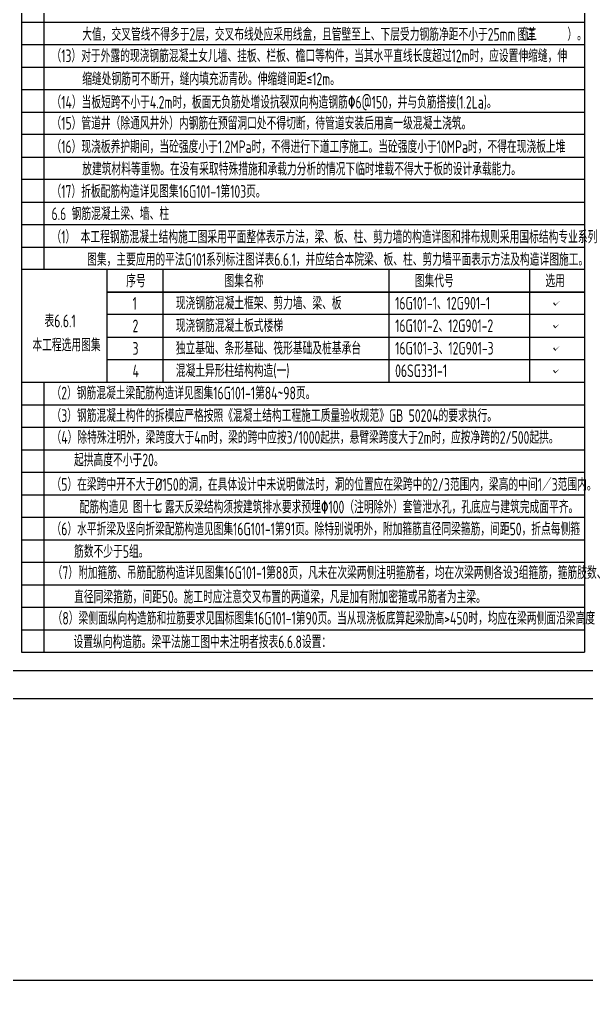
# Model space of a CAD drawing. Extents: x 9731685 to 18866768, y -962146 to 194094.
# Drawn here: x 9819430 to 9839580, y 114149 to 148839 of the extents above; entities that cross this region are included whole.
import ezdxf

# ---------------------------------------------------------------- set-up
doc = ezdxf.new("R2010")
doc.units = 0
doc.header["$LTSCALE"] = 1000
for name, color, linetype in [('BORDER', 7, 'CONTINUOUS'), ('TAB', 7, 'CONTINUOUS'), ('TEXT', 7, 'CONTINUOUS')]:
    doc.layers.add(name, color=color, linetype=linetype)
doc.styles.add('TSSD_Rein', font='Tssdeng.shx', dxfattribs={"width": 0.7, "bigfont": 'hztxt.shx'})

msp = doc.modelspace()

# ---------------------------------------------------------------- linework, layer by layer
at = {"layer": 'BORDER'}
for points in [[(9776604.8, 124693.7), (9776604.8, 184093.7), (9860704.8, 184093.7), (9860704.8, 124693.7)], [(9776604.8, 55293.7), (9776604.8, 114693.7), (9860704.8, 114693.7), (9860704.8, 55293.7)]]:
    msp.add_lwpolyline(points, close=True, dxfattribs=at)
at = {"layer": 'BORDER', "const_width": 50}
msp.add_lwpolyline([(9779104.8, 125693.7), (9779104.8, 183093.7), (9859704.8, 183093.7), (9859704.8, 125693.7)], close=True, dxfattribs=at)
at = {"layer": 'TAB'}
for p, q in [((9819504.8, 180748.7), (9819504.8, 126348.7)), ((9839504.8, 180748.7), (9839504.8, 126348.7)), ((9820304.8, 139948.7), (9820304.8, 164748.7)), ((9819504.8, 148748.7), (9839504.8, 148748.7)), ((9819504.8, 147948.7), (9839504.8, 147948.7)), ((9819504.8, 147148.7), (9839504.8, 147148.7)), ((9819504.8, 146348.7), (9839504.8, 146348.7)), ((9819504.8, 145548.7), (9839504.8, 145548.7)), ((9839504.8, 144748.7), (9819504.8, 144748.7)), ((9819504.8, 143948.7), (9839504.8, 143948.7)), ((9839504.8, 143148.7), (9819504.8, 143148.7)), ((9819504.8, 142348.7), (9839504.8, 142348.7)), ((9819504.8, 141548.7), (9839504.8, 141548.7)), ((9819504.8, 140748.7), (9839504.8, 140748.7)), ((9839504.8, 139948.7), (9819504.8, 139948.7)), ((9822540.1, 135948.7), (9822540.1, 139948.7)), ((9824540.1, 135948.7), (9824540.1, 139948.7)), ((9832564.5, 135948.7), (9832564.5, 139948.7)), ((9837564.5, 135948.7), (9837564.5, 139948.7)), ((9822540.1, 139148.7), (9839504.8, 139148.7)), ((9839504.8, 139148.7), (9822540.1, 139148.7)), ((9839504.8, 138348.7), (9822540.1, 138348.7)), ((9839504.8, 138348.7), (9822540.1, 138348.7)), ((9822540.1, 137548.7), (9839504.8, 137548.7)), ((9839504.8, 136748.7), (9822540.1, 136748.7)), ((9819504.8, 135948.7), (9839504.8, 135948.7)), ((9820304.8, 126348.7), (9820304.8, 135948.7)), ((9819504.8, 135148.7), (9839504.8, 135148.7)), ((9819504.8, 134348.7), (9839504.8, 134348.7)), ((9819504.8, 133548.7), (9839504.8, 133548.7)), ((9819504.8, 132748.7), (9839504.8, 132748.7)), ((9819504.8, 131948.7), (9839504.8, 131948.7)), ((9819504.8, 131148.7), (9839504.8, 131148.7)), ((9819504.8, 130348.7), (9839504.8, 130348.7)), ((9819504.8, 129548.7), (9839504.8, 129548.7)), ((9819504.8, 128748.7), (9839504.8, 128748.7)), ((9819504.8, 127948.7), (9839504.8, 127948.7)), ((9819504.8, 127148.7), (9839504.8, 127148.7)), ((9819504.8, 126348.7), (9839504.8, 126348.7))]:
    msp.add_line(p, q, dxfattribs=at)
at = {"layer": 'TEXT'}
for points in [[(9838634.8, 138839.5, 0, 30, 0), (9838467.5, 138683.5, 30, 50, 0), (9838409.9, 138770.8, 50, 50, 0)], [(9838634.8, 138039.5, 0, 30, 0), (9838467.5, 137883.5, 30, 50, 0), (9838409.9, 137970.8, 50, 50, 0)], [(9838634.8, 137239.5, 0, 30, 0), (9838467.5, 137083.5, 30, 50, 0), (9838409.9, 137170.8, 50, 50, 0)], [(9838634.8, 136439.5, 0, 30, 0), (9838467.5, 136283.5, 30, 50, 0), (9838409.9, 136370.8, 50, 50, 0)]]:
    msp.add_lwpolyline(points, format="xyseb", dxfattribs=at)

# ---------------------------------------------------------------- texts
at = {"layer": 'TEXT', "style": 'TSSD_Rein', "width": 0.7}
for s, p in [('大值，交叉管线不得多于2层，交叉布线处应采用线盒，且管壁至上、下层受力钢筋净距不小于25mm（详      ）。', (9821658.5, 148084.2)), ('（13）对于外露的现浇钢筋混凝土女儿墙、挂板、栏板、檐口等构件，当其水平直线长度超过12m时，应设置伸缩缝，伸', (9820566.7, 147322.2)), ('缩缝处钢筋可不断开，缝内填充沥青砂。伸缩缝间距≤12m。', (9821658.5, 146501.3)), ('（15）管道井（除通风井外）内钢筋在预留洞口处不得切断，待管道安装后用高一级混凝土浇筑。', (9820566.7, 144927.2)), ('（16）现浇板养护期间，当砼强度小于1.2MPa时，不得进行下道工序施工。当砼强度小于10MPa时，不得在现浇板上堆', (9820566.7, 144091.1)), ('放建筑材料等重物。在没有采取特殊措施和承载力分析的情况下临时堆载不得大于板的设计承载能力。', (9821658.5, 143299.1)), ('（17）折板配筋构造详见图集16G101-1第103页。', (9820566.7, 142502.1)), ('6.6 钢筋混凝土梁、墙、柱', (9820566.7, 141708.2)), ('（1） 本工程钢筋混凝土结构施工图采用平面整体表示方法，梁、板、柱、剪力墙的构造详图和排布规则采用国标结构专业系列', (9820566.7, 140884.2)), ('        图集，主要应用的平法G101系列标注图详表6.6.1，并应结合本院梁、板、柱、剪力墙平面表示方法及构造详图施工。', (9820302.5, 140084.2)), ('序号', (9823221.9, 139322.7)), ('图集名称', (9826716.8, 139322.7)), ('图集代号', (9833477.8, 139322.7)), ('选用', (9838118.2, 139322.7)), ('1', (9823446.6, 138522.7)), ('现浇钢筋混凝土框架、剪力墙、梁、板', (9824984.9, 138530.2)), ('表6.6.1', (9820317.7, 137899.2)), ('2', (9823446.6, 137722.7)), ('现浇钢筋混凝土板式楼梯', (9824984.9, 137730.2)), ('本工程选用图集', (9819886.9, 137044.8)), ('3', (9823446.6, 136922.7)), ('独立基础、条形基础、筏形基础及桩基承台', (9824984.9, 136930.2)), ('4', (9823446.6, 136122.7)), ('混凝土异形柱结构构造(一)', (9824984.9, 136130.2)), ('06SG331-1', (9832780.1, 136130.2)), ('（2）钢筋混凝土梁配筋构造详见图集16G101-1第84~98页。', (9820566.7, 135336.6)), ('（3）钢筋混凝土构件的拆模应严格按照《混凝土结构工程施工质量验收规范》GB 50204的要求执行。', (9820566.7, 134534.6)), ('（4）除特殊注明外，梁跨度大于4m时，梁的跨中应按3/1000起拱，悬臂梁跨度大于2m时，应按净跨的2/500起拱。', (9820566.7, 133758.6)), ('起拱高度不小于20。', (9821367.6, 132958.6)), ('（5）在梁跨中开不大于%%C150的洞，在具体设计中未说明做法时，洞的位置应在梁跨中的2/3范围内，梁高的中间1／3范围内。', (9820566.7, 132087.1)), ('     配筋构造见     。露天反梁结构须按建筑排水要求预埋%%130100（注明除外）套管泄水孔，孔底应与建筑完成面平齐。', (9820606, 131285.4)), ('（6）水平折梁及竖向折梁配筋构造见图集16G101-1第91页。除特别说明外，附加箍筋直径同梁箍筋，间距50，折点每侧箍', (9820566.7, 130504.7)), ('筋数不少于5组。', (9821369.5, 129704.7)), ('（7）附加箍筋、吊筋配筋构造详见图集16G101-1第88页，凡未在次梁两侧注明箍筋者，均在次梁两侧各设3组箍筋，箍筋肢数、', (9820606, 128952.1)), ('    直径同梁箍筋，间距50。施工时应注意交叉布置的两道梁，凡是加有附加密箍或吊筋者为主梁。', (9820606, 128090.1)), ('（8）梁侧面纵向构造筋和拉筋要求见国标图集16G101-1第90页。当从现浇板底算起梁肋高>450时，均应在梁两侧面沿梁高度', (9820606, 127332.6)), ('设置纵向构造筋。梁平法施工图中未注明者按表6.6.8设置：', (9821349.8, 126492.2))]:
    msp.add_text(s, height=450, dxfattribs=at).set_placement(p)
at = {"layer": 'TEXT', "color": 1, "style": 'TSSD_Rein', "width": 0.7}
for s, p in [('图三', (9837123.8, 148077.2)), ('图十七', (9823463.1, 131293))]:
    msp.add_text(s, height=450, dxfattribs=at).set_placement(p)
at = {"layer": 'TEXT', "color": 70, "style": 'TSSD_Rein', "width": 0.7}
for s, p in [('（14）当板短跨不小于4.2m时，板面无负筋处增设抗裂双向构造钢筋\x826@150，并与负筋搭接(1.2La)。', (9820566.7, 145674.4)), ('16G101-1、12G901-1', (9832780.1, 138530.2)), ('16G101-2、12G901-2', (9832780.1, 137730.2)), ('16G101-3、12G901-3', (9832780.1, 136930.2))]:
    msp.add_text(s, height=450, dxfattribs=at).set_placement(p)

doc.saveas('drawing.dxf')
